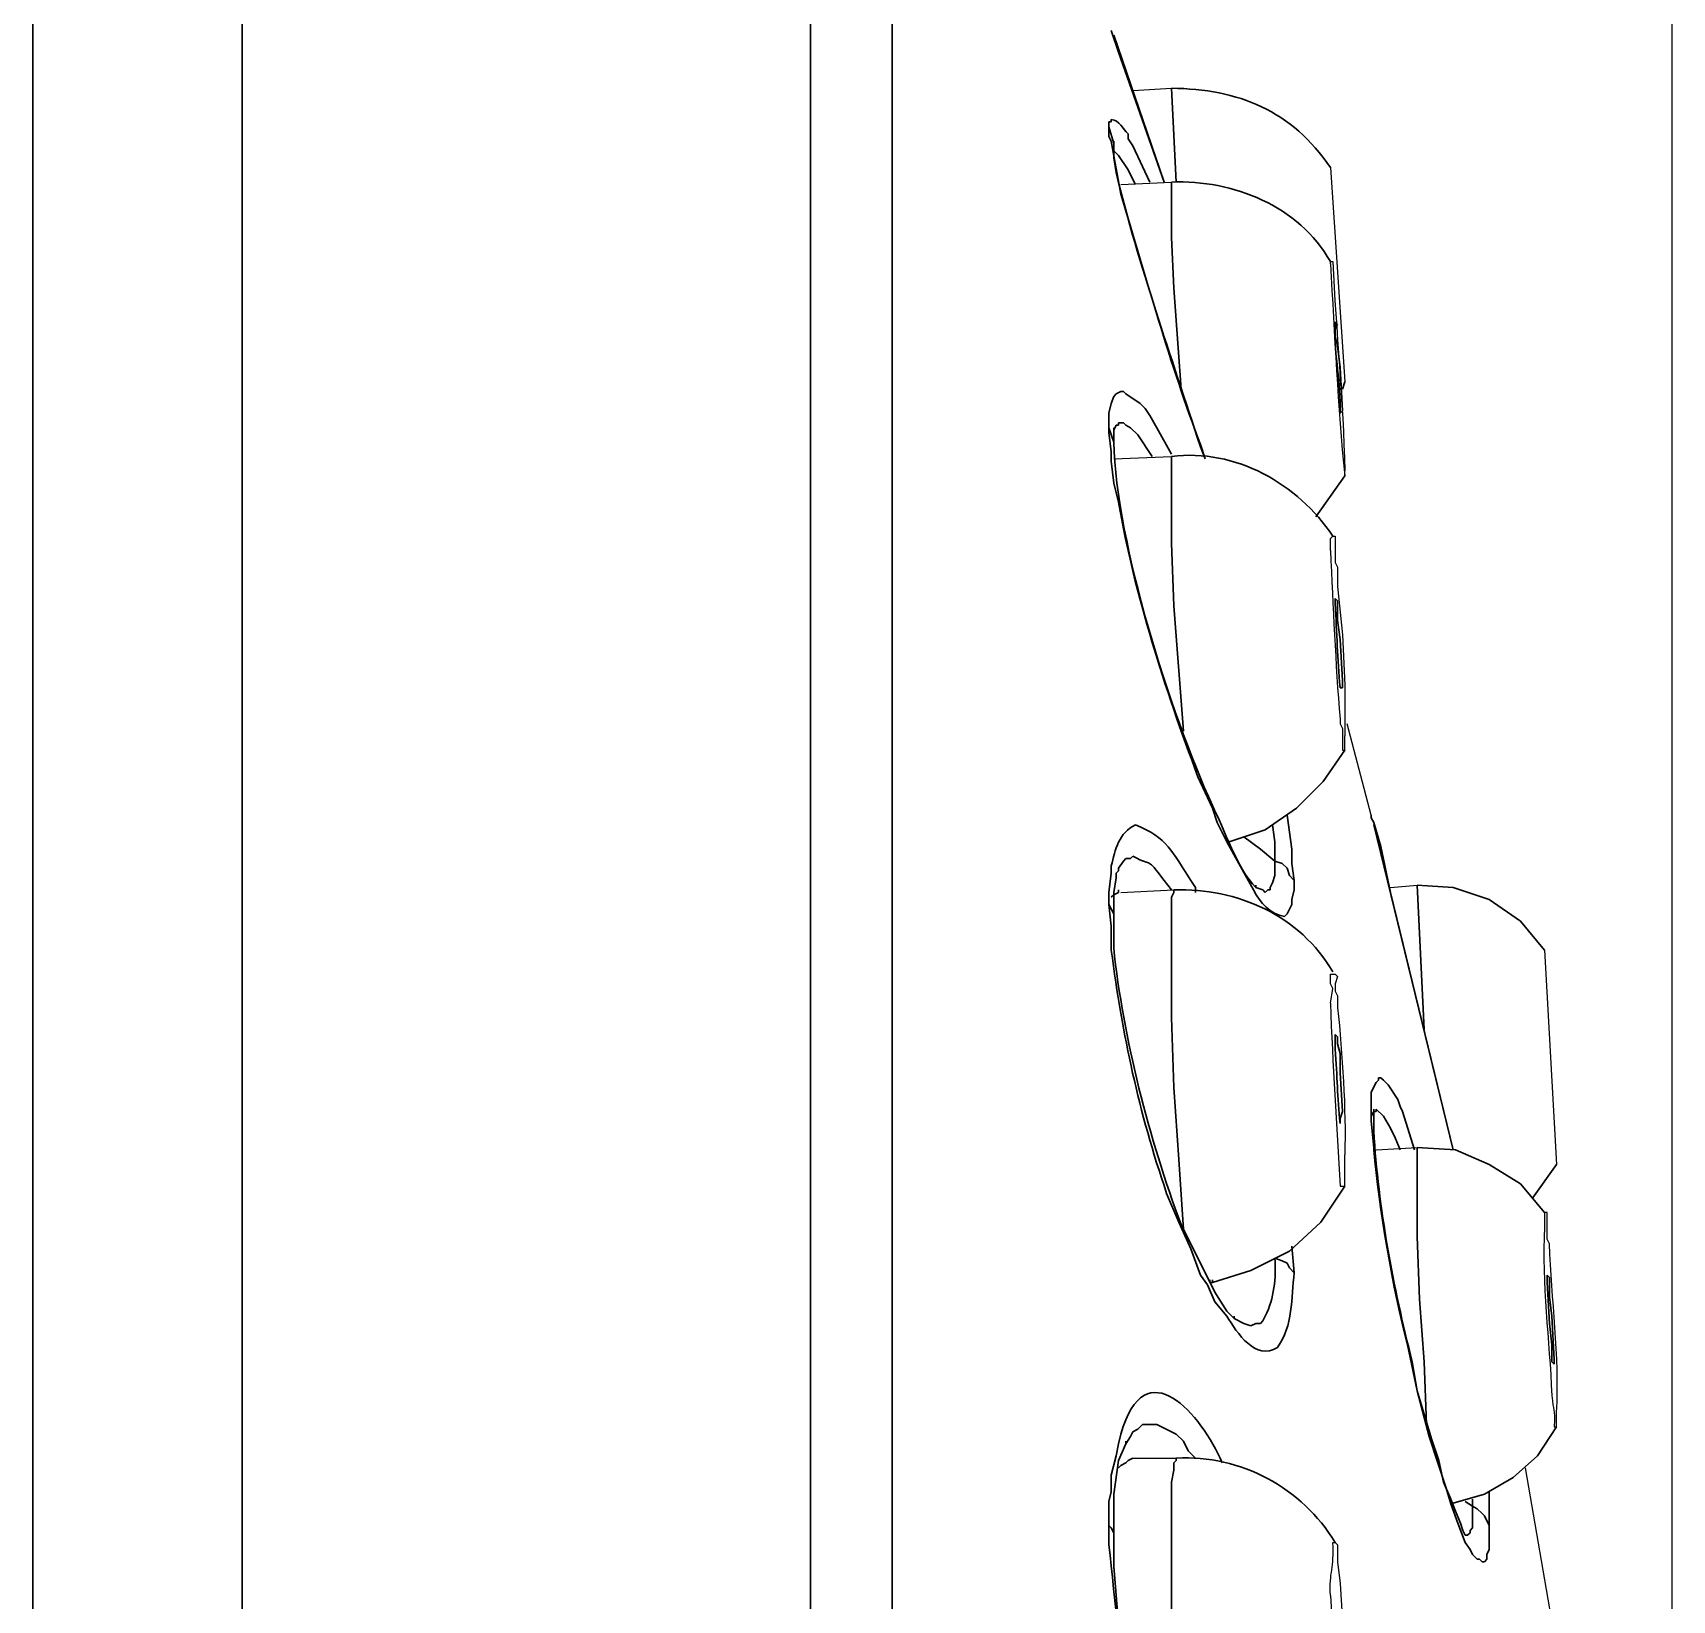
# Model space of a CAD drawing. Header units: millimetres. Extents: x 3631 to 3841, y 294 to 591.
# Drawn here: x 3779.25 to 3797.58, y 522.37 to 539.88 of the extents above; entities that cross this region are included whole.
import ezdxf

# ---------------------------------------------------------------- set-up
doc = ezdxf.new("R2010")
doc.units = ezdxf.units.MM
doc.header["$LTSCALE"] = 0.1
doc.layers.add('_U+B808_U+C774_U+C5B4 1', color=7, linetype='Continuous')
doc.layers.add('DIM', color=3, linetype='Continuous')

msp = doc.modelspace()

# ---------------------------------------------------------------- linework, layer by layer
at = {"layer": '_U+B808_U+C774_U+C5B4 1', "color": 7, "lineweight": 30}
for p, q in [((3779.252, 546.234), (3779.252, 466.665)), ((3781.593, 466.665), (3781.593, 546.234)), ((3787.944, 546.234), (3787.944, 466.692)), ((3788.859, 545.642), (3788.859, 467.257)), ((3791.307, 539.91), (3791.388, 539.668)), ((3791.899, 538.215), (3791.334, 539.856)), ((3791.388, 539.668), (3791.899, 538.215)), ((3791.98, 539.264), (3792.034, 538.215)), ((3791.334, 538.646), (3791.28, 538.834)), ((3791.28, 538.726), (3791.28, 538.834)), ((3791.496, 538.699), (3791.496, 538.753)), ((3791.28, 538.726), (3791.307, 538.672)), ((3791.307, 538.672), (3791.415, 538.08)), ((3791.334, 538.646), (3791.334, 538.672)), ((3791.334, 538.592), (3791.334, 538.646)), ((3791.334, 538.484), (3791.334, 538.592)), ((3791.549, 538.619), (3791.496, 538.699)), ((3791.738, 538.215), (3791.549, 538.619)), ((3791.334, 538.565), (3791.361, 538.538)), ((3791.361, 538.323), (3791.334, 538.484)), ((3791.361, 538.538), (3791.388, 538.511)), ((3791.388, 538.511), (3791.496, 538.35)), ((3791.496, 538.35), (3791.522, 538.296)), ((3791.522, 538.296), (3791.576, 538.188)), ((3791.98, 538.215), (3791.98, 538.134)), ((3791.98, 538.134), (3791.98, 537.596)), ((3791.98, 537.596), (3792.007, 537.031)), ((3792.007, 537.031), (3792.088, 535.901)), ((3793.81, 536.627), (3793.81, 536.654)), ((3793.81, 536.574), (3793.837, 536.627)), ((3793.837, 536.627), (3793.81, 536.627)), ((3793.81, 536.493), (3793.81, 536.574)), ((3793.837, 536.385), (3793.81, 536.493)), ((3793.864, 536.143), (3793.837, 536.385)), ((3793.89, 535.659), (3793.864, 536.143)), ((3791.307, 535.739), (3791.334, 535.82)), ((3791.334, 535.82), (3791.361, 535.847)), ((3791.361, 535.847), (3791.415, 535.874)), ((3791.415, 535.874), (3791.442, 535.874)), ((3791.442, 535.874), (3791.469, 535.847)), ((3791.469, 535.847), (3791.63, 535.739)), ((3793.89, 535.901), (3793.917, 535.982)), ((3791.28, 535.632), (3791.307, 535.739)), ((3791.63, 535.739), (3791.684, 535.686)), ((3791.684, 535.686), (3791.738, 535.605)), ((3793.864, 535.632), (3793.89, 535.659)), ((3791.28, 535.47), (3791.28, 535.632)), ((3791.28, 535.47), (3791.28, 535.416)), ((3791.28, 535.47), (3791.334, 535.309)), ((3791.334, 535.443), (3791.361, 535.497)), ((3791.334, 535.443), (3791.334, 535.47)), ((3791.361, 535.497), (3791.388, 535.497)), ((3791.388, 535.524), (3791.442, 535.524)), ((3791.388, 535.497), (3791.388, 535.524)), ((3791.442, 535.524), (3791.469, 535.497)), ((3791.469, 535.497), (3791.522, 535.47)), ((3791.522, 535.47), (3791.603, 535.39)), ((3791.738, 535.605), (3791.818, 535.47)), ((3791.818, 535.47), (3791.98, 535.174)), ((3791.307, 535.201), (3791.28, 535.416)), ((3791.334, 535.309), (3791.334, 535.443)), ((3791.334, 535.309), (3791.334, 535.336)), ((3791.603, 535.39), (3791.765, 535.147)), ((3792.303, 535.282), (3792.357, 535.12)), ((3791.307, 535.201), (3791.307, 535.094)), ((3791.334, 534.851), (3791.307, 535.094)), ((3791.98, 535.147), (3791.98, 534.878)), ((3792.357, 535.12), (3792.303, 535.255)), ((3793.594, 534.475), (3793.917, 534.932)), ((3791.388, 534.636), (3791.334, 534.851)), ((3791.98, 534.878), (3791.98, 534.179)), ((3791.98, 534.179), (3792.007, 533.479)), ((3792.007, 533.479), (3792.114, 532.08)), ((3793.81, 533.56), (3793.81, 533.506)), ((3793.837, 533.533), (3793.81, 533.56)), ((3793.837, 533.318), (3793.837, 533.533)), ((3793.864, 533.102), (3793.837, 533.318)), ((3793.89, 532.645), (3793.864, 533.102)), ((3793.864, 532.564), (3793.89, 532.564)), ((3793.89, 532.564), (3793.89, 532.645)), ((3793.675, 531.515), (3793.917, 531.865)), ((3792.276, 531.569), (3792.437, 531.219)), ((3793.379, 531.219), (3793.675, 531.515)), ((3792.437, 531.219), (3792.491, 531.057)), ((3792.599, 530.842), (3792.491, 531.057)), ((3793.029, 530.977), (3793.379, 531.219)), ((3793.272, 531.138), (3793.325, 530.761)), ((3794.213, 531.138), (3794.213, 531.111)), ((3794.213, 531.111), (3794.24, 531.057)), ((3794.24, 531.057), (3794.321, 530.788)), ((3792.626, 530.842), (3793.029, 530.977)), ((3792.787, 530.896), (3792.976, 530.761)), ((3793.11, 531.03), (3793.137, 530.842)), ((3795.128, 527.398), (3794.24, 531.03)), ((3792.733, 530.6), (3792.599, 530.842)), ((3792.976, 530.761), (3793.137, 530.627)), ((3793.137, 530.842), (3793.137, 530.627)), ((3793.325, 530.761), (3793.325, 530.6)), ((3794.321, 530.788), (3794.429, 530.277)), ((3791.307, 530.573), (3791.307, 530.492)), ((3791.361, 530.492), (3791.388, 530.519)), ((3791.388, 530.519), (3791.388, 530.546)), ((3791.388, 530.546), (3791.388, 530.519)), ((3792.895, 530.304), (3792.733, 530.6)), ((3793.218, 530.6), (3793.137, 530.627)), ((3793.137, 530.627), (3793.137, 530.465)), ((3793.272, 530.546), (3793.218, 530.6)), ((3793.298, 530.465), (3793.272, 530.546)), ((3793.325, 530.6), (3793.352, 530.411)), ((3791.307, 530.492), (3791.28, 530.277)), ((3791.334, 530.277), (3791.361, 530.438)), ((3791.361, 530.438), (3791.361, 530.492)), ((3791.98, 530.304), (3791.899, 530.411)), ((3792.195, 530.411), (3792.249, 530.331)), ((3792.249, 530.331), (3792.249, 530.277)), ((3792.922, 530.331), (3792.922, 530.358)), ((3792.922, 530.331), (3792.922, 530.358)), ((3793.002, 530.304), (3792.922, 530.331)), ((3793.11, 530.385), (3793.083, 530.331)), ((3793.083, 530.331), (3793.083, 530.304)), ((3793.137, 530.465), (3793.11, 530.385)), ((3793.352, 530.411), (3793.298, 530.465)), ((3794.725, 530.358), (3794.805, 528.743)), ((3795.128, 530.331), (3794.725, 530.358)), ((3795.532, 530.196), (3795.128, 530.331)), ((3791.28, 530.277), (3791.28, 530.142)), ((3791.28, 530.142), (3791.307, 529.9)), ((3791.28, 530.142), (3791.334, 530.035)), ((3791.307, 530.223), (3791.334, 530.25)), ((3791.334, 530.035), (3791.334, 530.277)), ((3791.334, 530.25), (3791.388, 530.277)), ((3791.388, 530.277), (3791.388, 530.304)), ((3792.007, 530.277), (3791.98, 530.223)), ((3791.98, 530.223), (3791.98, 529.658)), ((3792.007, 530.304), (3792.007, 530.277)), ((3793.029, 530.277), (3793.002, 530.304)), ((3793.056, 530.304), (3793.029, 530.277)), ((3793.083, 530.304), (3793.056, 530.304)), ((3794.429, 530.277), (3795.128, 527.398)), ((3795.882, 529.954), (3795.532, 530.196)), ((3791.334, 530.035), (3791.334, 530.062)), ((3791.334, 529.658), (3791.334, 530.035)), ((3796.151, 529.631), (3795.882, 529.954)), ((3791.307, 529.9), (3791.307, 529.631)), ((3791.98, 529.658), (3791.98, 528.878)), ((3791.98, 528.878), (3792.007, 528.097)), ((3793.81, 528.689), (3793.81, 528.528)), ((3793.837, 528.662), (3793.81, 528.689)), ((3793.837, 528.582), (3793.837, 528.662)), ((3793.864, 528.474), (3793.837, 528.582)), ((3793.864, 528.259), (3793.864, 528.474)), ((3793.89, 527.828), (3793.864, 528.259)), ((3794.213, 528.044), (3794.267, 528.151)), ((3794.267, 528.151), (3794.294, 528.178)), ((3794.294, 528.178), (3794.294, 528.205)), ((3794.294, 528.205), (3794.321, 528.205)), ((3794.321, 528.205), (3794.348, 528.178)), ((3794.348, 528.178), (3794.402, 528.124)), ((3794.402, 528.124), (3794.509, 527.963)), ((3792.007, 528.097), (3792.061, 527.29)), ((3794.213, 527.855), (3794.213, 528.044)), ((3794.509, 527.963), (3794.536, 527.882)), ((3793.864, 527.748), (3793.89, 527.828)), ((3794.213, 527.828), (3794.213, 527.855)), ((3794.213, 527.828), (3794.213, 527.801)), ((3794.213, 527.828), (3794.24, 527.774)), ((3794.213, 527.801), (3794.213, 527.721)), ((3794.24, 527.828), (3794.24, 527.855)), ((3794.24, 527.721), (3794.24, 527.828)), ((3794.24, 527.828), (3794.267, 527.828)), ((3794.24, 527.774), (3794.24, 527.721)), ((3794.267, 527.828), (3794.267, 527.855)), ((3794.267, 527.855), (3794.348, 527.774)), ((3794.348, 527.774), (3794.429, 527.64)), ((3794.563, 527.828), (3794.536, 527.882)), ((3794.563, 527.828), (3794.698, 527.398)), ((3793.864, 527.694), (3793.864, 527.748)), ((3794.24, 527.425), (3794.213, 527.721)), ((3794.24, 527.613), (3794.24, 527.721)), ((3794.429, 527.64), (3794.482, 527.532)), ((3794.24, 527.425), (3794.24, 527.398)), ((3794.536, 527.398), (3794.482, 527.532)), ((3795.155, 527.398), (3794.725, 527.425)), ((3794.725, 527.425), (3794.725, 527.156)), ((3795.532, 527.236), (3795.155, 527.398)), ((3792.061, 527.29), (3792.114, 526.51)), ((3795.882, 527.021), (3795.532, 527.236)), ((3796.016, 526.86), (3796.285, 527.236)), ((3794.725, 527.156), (3794.725, 526.429)), ((3796.151, 526.698), (3795.882, 527.021)), ((3792.061, 526.59), (3791.926, 526.913)), ((3793.648, 526.59), (3793.917, 526.994)), ((3792.195, 526.294), (3792.061, 526.59)), ((3792.464, 525.81), (3792.088, 526.564)), ((3792.114, 526.51), (3792.114, 526.537)), ((3793.298, 526.268), (3793.648, 526.59)), ((3792.195, 526.294), (3792.303, 525.998)), ((3793.325, 526.321), (3793.352, 526.025)), ((3794.725, 526.429), (3794.752, 525.729)), ((3792.868, 526.052), (3793.298, 526.268)), ((3793.218, 526.16), (3793.137, 526.187)), ((3793.272, 526.133), (3793.218, 526.16)), ((3793.298, 526.079), (3793.272, 526.133)), ((3792.384, 525.891), (3792.303, 525.998)), ((3792.41, 525.918), (3792.41, 525.945)), ((3792.437, 525.918), (3792.868, 526.052)), ((3792.437, 525.918), (3792.437, 525.945)), ((3793.352, 526.025), (3793.298, 526.079)), ((3796.178, 525.998), (3796.178, 525.918)), ((3796.205, 525.972), (3796.178, 525.998)), ((3796.205, 525.756), (3796.205, 525.972)), ((3792.464, 525.702), (3792.384, 525.891)), ((3792.41, 525.918), (3792.437, 525.918)), ((3792.599, 525.595), (3792.464, 525.81)), ((3796.178, 525.918), (3796.205, 525.46)), ((3796.231, 525.541), (3796.205, 525.756)), ((3792.599, 525.541), (3792.464, 525.702)), ((3792.68, 525.514), (3792.599, 525.595)), ((3794.752, 525.729), (3794.805, 525.03)), ((3792.68, 525.514), (3792.68, 525.541)), ((3796.205, 525.46), (3796.231, 525.218)), ((3796.258, 525.057), (3796.231, 525.541)), ((3794.725, 524.707), (3794.617, 525.218)), ((3796.231, 525.218), (3796.231, 525.03)), ((3794.725, 524.707), (3794.671, 525.03)), ((3794.805, 525.03), (3794.832, 524.33)), ((3796.231, 525.03), (3796.258, 525.003)), ((3796.258, 525.003), (3796.258, 525.057)), ((3794.886, 524.169), (3794.725, 524.707)), ((3794.859, 524.196), (3794.725, 524.707)), ((3791.549, 524.249), (3791.603, 524.276)), ((3791.603, 524.276), (3791.657, 524.33)), ((3791.657, 524.33), (3791.818, 524.33)), ((3791.818, 524.33), (3792.034, 524.222)), ((3796.07, 523.98), (3796.285, 524.303)), ((3791.388, 524.115), (3791.361, 523.98)), ((3791.415, 524.222), (3791.388, 524.115)), ((3791.388, 523.926), (3791.469, 524.115)), ((3791.469, 524.115), (3791.522, 524.196)), ((3791.469, 524.115), (3791.469, 524.142)), ((3791.522, 524.196), (3791.549, 524.249)), ((3792.034, 524.222), (3792.114, 524.142)), ((3792.114, 524.142), (3792.168, 524.034)), ((3794.859, 524.196), (3795.048, 523.63)), ((3794.967, 523.926), (3794.886, 524.169)), ((3791.307, 523.765), (3791.361, 523.98)), ((3791.334, 523.55), (3791.388, 523.926)), ((3791.469, 523.9), (3791.496, 523.926)), ((3791.496, 523.926), (3791.549, 523.953)), ((3792.034, 523.926), (3792.007, 523.9)), ((3792.034, 523.953), (3792.034, 523.926)), ((3792.249, 523.953), (3792.168, 524.034)), ((3795.021, 523.684), (3794.967, 523.926)), ((3795.801, 523.738), (3796.07, 523.98)), ((3791.307, 523.765), (3791.307, 523.577)), ((3791.388, 523.846), (3791.415, 523.873)), ((3791.415, 523.873), (3791.469, 523.9)), ((3792.007, 523.819), (3791.98, 523.684)), ((3792.007, 523.9), (3792.007, 523.819)), ((3795.478, 523.55), (3795.801, 523.738)), ((3791.307, 523.577), (3791.28, 523.469)), ((3791.334, 523.119), (3791.334, 523.55)), ((3791.98, 523.684), (3791.98, 522.85)), ((3795.101, 523.496), (3795.021, 523.684)), ((3795.101, 523.442), (3795.048, 523.63)), ((3795.101, 523.442), (3795.478, 523.55)), ((3795.532, 523.577), (3795.532, 523.173)), ((3791.28, 523.469), (3791.28, 523.2)), ((3795.155, 523.361), (3795.101, 523.496)), ((3795.182, 523.227), (3795.101, 523.442)), ((3795.209, 523.227), (3795.155, 523.361)), ((3795.263, 523.469), (3795.344, 523.415)), ((3795.344, 523.415), (3795.344, 523.496)), ((3795.397, 523.388), (3795.344, 523.415)), ((3795.344, 523.415), (3795.344, 523.308)), ((3795.451, 523.335), (3795.397, 523.388)), ((3791.28, 523.2), (3791.28, 522.985)), ((3791.28, 523.2), (3791.307, 523.173)), ((3791.307, 523.173), (3791.334, 523.119)), ((3795.263, 523.012), (3795.182, 523.227)), ((3795.236, 523.146), (3795.209, 523.227)), ((3795.344, 523.173), (3795.317, 523.146)), ((3795.344, 523.308), (3795.344, 523.173)), ((3795.478, 523.308), (3795.451, 523.335)), ((3795.532, 523.2), (3795.478, 523.308)), ((3795.532, 523.173), (3795.532, 523.2)), ((3795.532, 523.173), (3795.532, 522.931)), ((3791.334, 523.119), (3791.334, 523.146)), ((3791.334, 522.743), (3791.334, 523.119)), ((3795.263, 523.092), (3795.236, 523.146)), ((3795.29, 523.092), (3795.263, 523.092)), ((3795.317, 522.931), (3795.263, 523.012)), ((3795.317, 523.119), (3795.29, 523.092)), ((3795.317, 523.146), (3795.317, 523.119)), ((3791.98, 522.85), (3791.98, 522.177)), ((3795.344, 522.877), (3795.317, 522.931)), ((3795.397, 522.823), (3795.344, 522.877)), ((3795.424, 522.823), (3795.397, 522.823)), ((3795.451, 522.796), (3795.424, 522.823)), ((3795.505, 522.823), (3795.478, 522.796)), ((3795.532, 522.931), (3795.505, 522.877)), ((3795.505, 522.877), (3795.505, 522.823)), ((3791.388, 522.097), (3791.334, 522.743)), ((3795.478, 522.796), (3795.451, 522.796))]:
    msp.add_line(p, q, dxfattribs=at)
at = {"layer": '_U+B808_U+C774_U+C5B4 1', "color": 7, "lineweight": 25}
for p, q in [((3781.593, 468.306), (3781.593, 544.619)), ((3791.549, 539.238), (3791.98, 539.264)), ((3791.415, 538.188), (3791.98, 538.215)), ((3793.756, 538.376), (3793.917, 535.982)), ((3793.756, 537.3), (3793.756, 537.327)), ((3791.334, 535.12), (3791.98, 535.147)), ((3793.917, 534.932), (3793.917, 534.986)), ((3793.756, 534.233), (3793.783, 534.259)), ((3793.756, 534.098), (3793.756, 534.233)), ((3794.213, 531.138), (3793.944, 532.161)), ((3793.917, 531.865), (3793.917, 532.026)), ((3794.429, 530.331), (3794.725, 530.358)), ((3791.415, 530.277), (3792.007, 530.304)), ((3796.151, 529.631), (3796.285, 527.236)), ((3793.756, 529.254), (3793.756, 529.362)), ((3793.756, 529.362), (3793.783, 529.362)), ((3793.783, 529.201), (3793.756, 529.254)), ((3793.756, 529.039), (3793.783, 529.201)), ((3794.267, 527.398), (3794.725, 527.425)), ((3796.151, 526.698), (3796.151, 526.537)), ((3792.41, 525.918), (3792.437, 525.918)), ((3796.285, 524.303), (3796.285, 524.465)), ((3791.549, 523.953), (3792.034, 523.953)), ((3796.474, 520.751), (3795.936, 523.846)), ((3793.81, 523.012), (3793.837, 522.985)), ((3793.837, 522.985), (3793.837, 522.796)), ((3793.837, 522.796), (3793.864, 522.554)), ((3793.864, 522.554), (3793.89, 522.124)), ((3793.756, 522.42), (3793.783, 521.962))]:
    msp.add_line(p, q, dxfattribs=at)
at = {"layer": '_U+B808_U+C774_U+C5B4 1', "color": 7, "lineweight": 30}
for points in [[(3793.756, 538.376), (3793.328, 539.015), (3792.728, 539.254), (3791.98, 539.264)], [(3791.28, 538.834), (3791.28, 538.834), (3791.28, 538.888), (3791.28, 538.888)], [(3791.28, 538.888), (3791.28, 538.888), (3791.307, 538.888), (3791.307, 538.888)], [(3791.307, 538.888), (3791.307, 538.888), (3791.307, 538.915), (3791.307, 538.915)], [(3791.307, 538.915), (3791.4, 538.907), (3791.431, 538.809), (3791.496, 538.753)], [(3792.303, 535.255), (3791.972, 536.283), (3791.618, 537.265), (3791.361, 538.323)], [(3793.756, 537.327), (3793.403, 537.949), (3792.67, 538.242), (3791.98, 538.215)], [(3792.303, 535.282), (3791.965, 536.178), (3791.691, 537.157), (3791.415, 538.08)], [(3793.81, 536.627), (3793.795, 536.244), (3793.878, 535.996), (3793.864, 535.632)], [(3792.437, 531.246), (3791.962, 532.302), (3791.365, 534.166), (3791.334, 535.309)], [(3793.783, 534.259), (3793.394, 534.842), (3792.692, 535.243), (3791.98, 535.147)], [(3792.276, 531.569), (3791.901, 532.566), (3791.573, 533.584), (3791.388, 534.636)], [(3793.81, 533.506), (3793.827, 533.158), (3793.837, 532.896), (3793.864, 532.564)], [(3792.922, 530.331), (3792.719, 530.536), (3792.564, 530.996), (3792.437, 531.246)], [(3791.307, 530.573), (3791.352, 530.756), (3791.392, 530.942), (3791.576, 531.03)], [(3791.576, 531.03), (3791.931, 530.892), (3791.992, 530.724), (3792.195, 530.411)], [(3791.549, 530.681), (3791.798, 530.544), (3791.679, 530.693), (3791.899, 530.411)], [(3791.388, 530.546), (3791.388, 530.546), (3791.442, 530.627), (3791.442, 530.627)], [(3791.442, 530.627), (3791.442, 530.627), (3791.469, 530.654), (3791.469, 530.654)], [(3791.469, 530.654), (3791.469, 530.654), (3791.522, 530.654), (3791.522, 530.654)], [(3791.522, 530.654), (3791.522, 530.654), (3791.549, 530.681), (3791.549, 530.681)], [(3793.783, 529.389), (3793.418, 530.017), (3792.715, 530.328), (3792.007, 530.304)], [(3793.352, 530.411), (3793.352, 530.411), (3793.352, 530.304), (3793.352, 530.304)], [(3793.245, 530.008), (3793.077, 530.036), (3792.974, 530.159), (3792.895, 530.304)], [(3793.325, 530.142), (3793.325, 530.142), (3793.272, 530.035), (3793.272, 530.035)], [(3793.352, 530.304), (3793.352, 530.304), (3793.325, 530.196), (3793.325, 530.196)], [(3793.325, 530.196), (3793.325, 530.196), (3793.325, 530.142), (3793.325, 530.142)], [(3793.272, 530.035), (3793.272, 530.035), (3793.245, 530.008), (3793.245, 530.008)], [(3791.926, 526.913), (3791.611, 527.838), (3791.434, 528.664), (3791.307, 529.631)], [(3792.088, 526.564), (3791.73, 527.52), (3791.44, 528.643), (3791.334, 529.658)], [(3793.81, 528.528), (3793.833, 528.205), (3793.834, 527.996), (3793.864, 527.694)], [(3794.671, 525.03), (3794.456, 525.878), (3794.294, 526.738), (3794.24, 527.613)], [(3794.617, 525.218), (3794.457, 525.827), (3794.299, 526.756), (3794.24, 527.398)], [(3793.137, 526.187), (3793.149, 525.968), (3793.129, 525.74), (3793.029, 525.541)], [(3793.352, 526.025), (3793.316, 525.743), (3793.342, 525.431), (3793.164, 525.191)], [(3793.164, 525.191), (3792.919, 525.032), (3792.713, 525.355), (3792.599, 525.541)], [(3792.787, 525.46), (3792.787, 525.46), (3792.68, 525.514), (3792.68, 525.514)], [(3792.868, 525.433), (3792.868, 525.433), (3792.787, 525.46), (3792.787, 525.46)], [(3792.922, 525.46), (3792.922, 525.46), (3792.868, 525.433), (3792.868, 525.433)], [(3792.976, 525.46), (3792.976, 525.46), (3792.922, 525.46), (3792.922, 525.46)], [(3793.002, 525.487), (3793.002, 525.487), (3792.976, 525.46), (3792.976, 525.46)], [(3793.029, 525.541), (3793.029, 525.541), (3793.002, 525.487), (3793.002, 525.487)], [(3791.415, 524.222), (3791.682, 525.18), (3792.317, 524.446), (3792.545, 523.9)], [(3793.81, 523.012), (3793.437, 523.622), (3792.754, 523.995), (3792.034, 523.953)], [(3791.603, 520.967), (3791.4, 521.524), (3791.354, 522.384), (3791.28, 522.985)]]:
    msp.add_open_spline(points, degree=3, dxfattribs=at)
at = {"layer": '_U+B808_U+C774_U+C5B4 1', "color": 7, "lineweight": 25}
for points in [[(3793.756, 537.327), (3793.756, 537.327), (3793.783, 537.327), (3793.783, 537.327)], [(3793.756, 537.3), (3793.805, 536.512), (3793.838, 535.705), (3793.917, 534.932)], [(3793.783, 537.327), (3793.818, 536.552), (3793.901, 535.768), (3793.917, 534.986)], [(3793.783, 534.259), (3793.783, 534.259), (3793.81, 534.259), (3793.81, 534.259)], [(3793.81, 534.259), (3793.81, 534.161), (3793.81, 534.062), (3793.81, 533.963)], [(3793.756, 534.098), (3793.788, 533.47), (3793.812, 532.839), (3793.864, 532.214)], [(3793.81, 533.963), (3793.81, 533.963), (3793.837, 533.91), (3793.837, 533.91)], [(3793.837, 533.91), (3793.837, 533.91), (3793.837, 533.694), (3793.837, 533.694)], [(3793.837, 533.694), (3793.837, 533.694), (3793.89, 533.156), (3793.89, 533.156)], [(3793.89, 533.156), (3793.89, 533.156), (3793.917, 532.591), (3793.917, 532.591)], [(3793.917, 532.591), (3793.917, 532.591), (3793.917, 532.026), (3793.917, 532.026)], [(3793.864, 532.214), (3793.864, 532.214), (3793.864, 532.161), (3793.864, 532.161)], [(3793.864, 532.161), (3793.864, 532.161), (3793.89, 532.107), (3793.89, 532.107)], [(3793.89, 532.107), (3793.89, 532.107), (3793.89, 531.865), (3793.89, 531.865)], [(3793.89, 531.865), (3793.89, 531.865), (3793.917, 531.865), (3793.917, 531.865)], [(3793.783, 529.362), (3793.783, 529.362), (3793.81, 529.362), (3793.81, 529.362)], [(3793.81, 529.362), (3793.81, 529.362), (3793.837, 529.335), (3793.837, 529.335)], [(3793.837, 529.335), (3793.837, 529.335), (3793.81, 529.254), (3793.81, 529.254)], [(3793.81, 529.254), (3793.81, 529.254), (3793.81, 529.174), (3793.81, 529.174)], [(3793.756, 529.039), (3793.781, 528.355), (3793.83, 527.67), (3793.864, 526.994)], [(3793.81, 529.174), (3793.81, 529.174), (3793.837, 529.12), (3793.837, 529.12)], [(3793.837, 529.12), (3793.837, 529.12), (3793.837, 528.985), (3793.837, 528.985)], [(3793.837, 528.985), (3793.89, 528.472), (3793.932, 527.853), (3793.917, 527.344)], [(3793.917, 526.994), (3793.917, 527.111), (3793.917, 527.227), (3793.917, 527.344)], [(3793.864, 526.994), (3793.864, 526.994), (3793.89, 526.994), (3793.89, 526.994)], [(3793.89, 526.994), (3793.89, 526.994), (3793.917, 526.994), (3793.917, 526.994)], [(3796.178, 526.698), (3796.178, 526.698), (3796.151, 526.698), (3796.151, 526.698)], [(3796.178, 526.402), (3796.178, 526.402), (3796.178, 526.698), (3796.178, 526.698)], [(3796.151, 526.537), (3796.116, 525.893), (3796.206, 525.277), (3796.231, 524.653)], [(3796.205, 526.348), (3796.205, 526.348), (3796.178, 526.402), (3796.178, 526.402)], [(3796.285, 524.465), (3796.319, 525.103), (3796.227, 525.727), (3796.205, 526.348)], [(3796.231, 524.653), (3796.249, 524.464), (3796.269, 524.533), (3796.258, 524.303)], [(3796.258, 524.303), (3796.258, 524.303), (3796.285, 524.303), (3796.285, 524.303)], [(3793.756, 522.42), (3793.741, 522.686), (3793.802, 522.719), (3793.783, 523.012)], [(3793.783, 523.012), (3793.783, 523.012), (3793.81, 523.012), (3793.81, 523.012)]]:
    msp.add_open_spline(points, degree=3, dxfattribs=at)
at = {"layer": 'DIM'}
msp.add_line((3797.577, 507.082), (3797.577, 566.146), dxfattribs=at)

doc.saveas('drawing.dxf')
